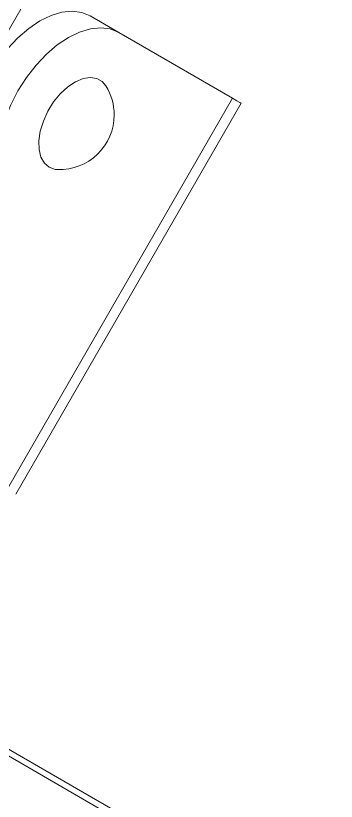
# Model space of a CAD drawing. Extents: x -976302 to -776254, y 5665 to 231437.
# Drawn here: x -791476 to -791236, y 81369 to 81956 of the extents above; entities that cross this region are included whole.
import ezdxf

# ---------------------------------------------------------------- set-up
doc = ezdxf.new("R2010")
doc.units = 0
doc.header["$LTSCALE"] = 1000
doc.header["$MEASUREMENT"] = 0

msp = doc.modelspace()

# ---------------------------------------------------------------- linework, layer by layer
at = {"linetype": 'Continuous', "lineweight": 15}
for p, q in [((-791424.42, 82044.14), (-791499.28, 81914.49)), ((-791424.42, 82044.14), (-791499.28, 81914.49)), ((-791420.24, 81956.02), (-791398.89, 81943.69)), ((-791420.24, 81956.02), (-791398.89, 81943.69)), ((-791313.88, 81894.6), (-791398.89, 81943.69)), ((-791313.88, 81894.6), (-791398.89, 81943.69)), ((-791482.29, 81602.9), (-791313.88, 81894.6)), ((-791482.29, 81602.9), (-791313.88, 81894.6)), ((-791476.06, 81598.92), (-791307.48, 81890.9)), ((-791476.06, 81598.92), (-791307.48, 81890.9)), ((-788718.77, 79808.42), (-791573.11, 81456.19)), ((-788718.77, 79808.42), (-791573.11, 81456.19)), ((-788718.77, 79813.52), (-791568.68, 81458.74)), ((-788718.77, 79813.52), (-791568.68, 81458.74))]:
    msp.add_line(p, q, dxfattribs=at)
at = {"linetype": 'Continuous', "lineweight": 15, "flags": 128}
for points in [[(-791511.36, 81859.83), (-791510.7, 81869.85), (-791508.74, 81880.39), (-791505.54, 81891.17), (-791501.16, 81901.95), (-791495.72, 81912.44), (-791489.35, 81922.4), (-791482.21, 81931.57), (-791474.47, 81939.74), (-791466.33, 81946.7), (-791457.98, 81952.28), (-791449.63, 81956.34), (-791441.49, 81958.79), (-791433.75, 81959.55), (-791426.61, 81958.62), (-791420.24, 81956.02)], [(-791511.36, 81859.83), (-791510.7, 81869.85), (-791508.74, 81880.39), (-791505.54, 81891.17), (-791501.16, 81901.95), (-791495.72, 81912.44), (-791489.35, 81922.4), (-791482.21, 81931.57), (-791474.47, 81939.74), (-791466.33, 81946.7), (-791457.98, 81952.28), (-791449.63, 81956.34), (-791441.49, 81958.79), (-791433.75, 81959.55), (-791426.61, 81958.62), (-791420.24, 81956.02)], [(-791398.89, 81943.69), (-791405.26, 81946.3), (-791412.4, 81947.23), (-791420.14, 81946.46), (-791428.28, 81944.02), (-791436.63, 81939.96), (-791444.98, 81934.38), (-791453.12, 81927.42), (-791460.86, 81919.25), (-791468, 81910.07), (-791474.37, 81900.12), (-791479.81, 81889.62), (-791484.19, 81878.85), (-791487.39, 81868.06), (-791489.35, 81857.53), (-791490.01, 81847.51)], [(-791398.89, 81943.69), (-791405.26, 81946.3), (-791412.4, 81947.23), (-791420.14, 81946.46), (-791428.28, 81944.02), (-791436.63, 81939.96), (-791444.98, 81934.38), (-791453.12, 81927.42), (-791460.86, 81919.25), (-791468, 81910.07), (-791474.37, 81900.12), (-791479.81, 81889.62), (-791484.19, 81878.85), (-791487.39, 81868.06), (-791489.35, 81857.53), (-791490.01, 81847.51)], [(-791451.01, 81843.04), (-791454.62, 81846.15), (-791457.19, 81850.64), (-791458.58, 81856.3), (-791458.73, 81862.87), (-791457.65, 81870.04), (-791455.37, 81877.48), (-791452, 81884.84), (-791447.7, 81891.77), (-791442.68, 81897.95), (-791437.16, 81903.09), (-791431.41, 81906.95), (-791425.69, 81909.35), (-791420.28, 81910.18), (-791415.42, 81909.4), (-791411.33, 81907.04), (-791408.54, 81903.75)], [(-791451.01, 81843.04), (-791454.62, 81846.15), (-791457.19, 81850.64), (-791458.58, 81856.3), (-791458.73, 81862.87), (-791457.65, 81870.04), (-791455.37, 81877.48), (-791452, 81884.84), (-791447.7, 81891.77), (-791442.68, 81897.95), (-791437.16, 81903.09), (-791431.41, 81906.95), (-791425.69, 81909.35), (-791420.28, 81910.18), (-791415.42, 81909.4), (-791411.33, 81907.04), (-791408.54, 81903.75)], [(-791313.88, 81894.6), (-791310.5, 81892.65), (-791308.34, 81891.4), (-791307.49, 81890.91), (-791307.48, 81890.9)], [(-791313.88, 81894.6), (-791310.5, 81892.65), (-791308.34, 81891.4), (-791307.49, 81890.91), (-791307.48, 81890.9)], [(-791444.61, 81841.28), (-791446.51, 81841.46), (-791451.01, 81843.04)], [(-791444.61, 81841.28), (-791446.51, 81841.46), (-791451.01, 81843.04)]]:
    msp.add_lwpolyline(points, dxfattribs=at)
at = {"linetype": 'Continuous', "lineweight": 15}
for start, end in [(0, 31.89901), (0, 31.89901), (268.10636, 0), (268.10636, 0)]:
    msp.add_arc((-791443.26, 81882.14), 40.89, start, end, dxfattribs=at)

doc.saveas('drawing.dxf')
